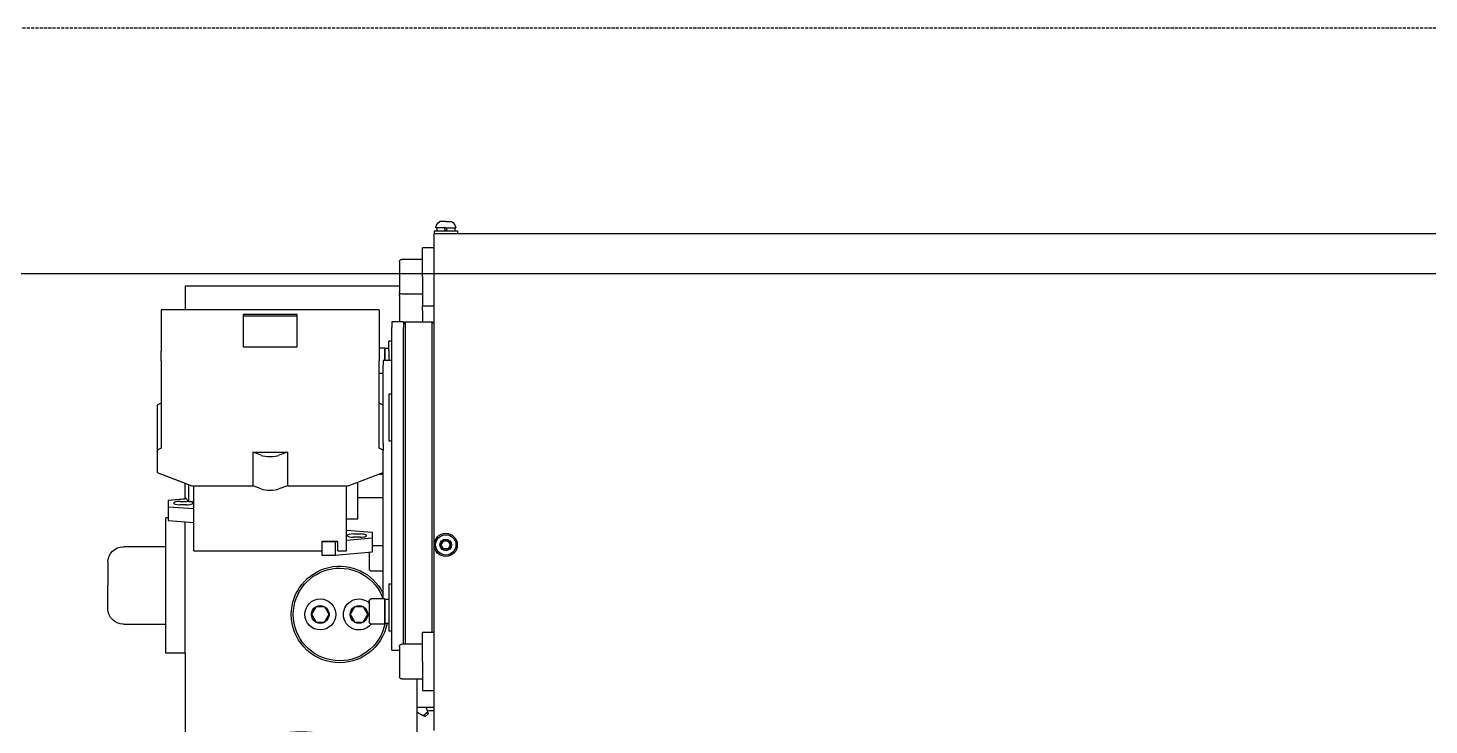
# Model space of a CAD drawing. Extents: x -1899985 to 1774885, y 556286 to 2175695.
# Drawn here: x -643906 to -642766, y 577850 to 578417 of the extents above; entities that cross this region are included whole.
import ezdxf

# ---------------------------------------------------------------- set-up
doc = ezdxf.new("R2010")
doc.units = 0
doc.header["$LTSCALE"] = 10
doc.header["$MEASUREMENT"] = 0
doc.linetypes.add('20剖面图$0$DASH', pattern=[0.35, 0.25, -0.1])
for name, color, linetype in [('20剖面图$0$A-LIN-V', 9, 'Continuous'), ('20剖面图$0$EWHS5T6M-3', 7, 'Continuous'), ('20剖面图$0$FHSGH10105-主梁-04', 7, 'Continuous'), ('20剖面图$0$FHSGH10105-主梁-06', 7, 'Continuous'), ('20剖面图$0$S-SB', 21, 'Continuous'), ('A-LIN-V', 9, 'Continuous')]:
    doc.layers.add(name, color=color, linetype=linetype)

# ---------------------------------------------------------------- blocks, each defined once
blk = doc.blocks.new('20剖面图$0$吊车5')
at = {"color": 6, "linetype": '20剖面图$0$DASH'}
blk.add_lwpolyline([(1563769.3, -78840.6), (1555174.3, -78840.6), (1555174.3, -81443.1)], dxfattribs=at)
at = {"layer": '20剖面图$0$EWHS5T6M-3', "color": 3, "linetype": 'Continuous'}
for p, q in [((1559975.1, -79008.2), (1560889.7, -79008.2)), ((1559975.1, -79008.2), (1560889.7, -79008.2)), ((1560889.7, -79005.7), (1560870.8, -79005.7)), ((1560870.8, -79005.7), (1560870.8, -79008.2)), ((1560880.3, -79003.2), (1560872, -79003.2)), ((1560873, -79003.2), (1560873, -79005.7)), ((1560880.3, -78998), (1560875.5, -78998)), ((1560879.9, -79003.2), (1560879.3, -79005.7)), ((1560880.3, -78998), (1560885, -78998)), ((1560880.3, -79003.2), (1560888.5, -79003.2)), ((1560880.6, -79005.7), (1560881.2, -79003.2)), ((1560883.9, -78998), (1560883.9, -78998)), ((1560887.6, -79003.2), (1560887.6, -79005.7)), ((1560889.7, -79005.7), (1560889.7, -79008.2)), ((1560889.7, -79049.8), (1560889.7, -79008.2)), ((1560889.7, -79019.5), (1560889.7, -79008.2)), ((1560889.7, -79019.5), (1560899.1, -79019.5)), ((1560889.7, -79019.5), (1560899.1, -79019.5)), ((1560899.1, -79043), (1560899.1, -79019.5)), ((1560899.1, -79028.9), (1560899.1, -79019.5)), ((1560899.1, -79028.9), (1560916.1, -79028.9)), ((1560899.1, -79028.9), (1560916.1, -79028.9)), ((1560918, -79030.8), (1560918, -79055.3)), ((1560918, -79030.8), (1560918, -79050.6)), ((1560899.1, -79043), (1560899.1, -79066.6)), ((1560889.7, -79370.4), (1560889.7, -79049.8)), ((1560918, -79050.6), (1561079.8, -79050.6)), ((1560918, -79050.6), (1561079.8, -79050.6)), ((1561079.8, -79050.6), (1561092.4, -79050.6)), ((1561079.8, -79050.6), (1561092.4, -79050.6)), ((1561092.4, -79050.6), (1561092.4, -79070)), ((1561092.4, -79050.6), (1561092.4, -79070)), ((1560899.1, -79057.2), (1560916.1, -79057.2)), ((1560918, -79058.2), (1560918, -79079.7)), ((1560899.1, -79066.6), (1560889.7, -79066.6)), ((1560899.1, -79070.4), (1560899.1, -79066.6)), ((1560899.1, -79070.4), (1560899.1, -79079.7)), ((1560934.5, -79070.2), (1560934.5, -79070)), ((1560934.5, -79070), (1561112, -79070)), ((1560934.5, -79070.2), (1560934.5, -79103.6)), ((1561001.3, -79073.7), (1561045.3, -79073.7)), ((1561001.3, -79100.1), (1561001.3, -79073.7)), ((1561001.3, -79075.2), (1561045.3, -79075.2)), ((1561045.3, -79073.7), (1561045.3, -79100.1)), ((1561092.4, -79070), (1561112, -79070)), ((1561112, -79070), (1561112, -79070.2)), ((1561112, -79070), (1561112, -79070.2)), ((1561112, -79070.2), (1561112, -79103.6)), ((1561112, -79070.2), (1561112, -79103.6)), ((1560889.7, -79081.3), (1560891.3, -79079.7)), ((1560891.3, -79332.5), (1560891.3, -79079.7)), ((1560913.3, -79079.7), (1560891.3, -79079.7)), ((1560913.3, -79079.7), (1560913.3, -79342)), ((1560914.8, -79081.3), (1560913.3, -79079.7)), ((1560914.8, -79079.7), (1560914.8, -79084.2)), ((1560914.8, -79079.7), (1560924.3, -79079.7)), ((1560914.8, -79342), (1560914.8, -79084.2)), ((1560924.3, -79079.7), (1560924.3, -79084.2)), ((1560924.3, -79146.5), (1560924.3, -79084.2)), ((1560924.3, -79095.5), (1560926.6, -79095.5)), ((1560926.6, -79103.3), (1560926.6, -79095.5)), ((1561045.3, -79100.1), (1561001.3, -79100.1)), ((1560924.3, -79111.1), (1560931.3, -79111.1)), ((1560926.6, -79101.5), (1560929.9, -79101.5)), ((1560926.6, -79103.3), (1560926.6, -79111.1)), ((1560929.9, -79101.3), (1560929.9, -79101)), ((1560929.9, -79101), (1560934.5, -79101)), ((1560929.9, -79101.3), (1560929.9, -79111.1)), ((1560929.9, -79111.1), (1560929.9, -79101.9)), ((1560931.3, -79111.1), (1560931.3, -79114.6)), ((1560934.5, -79103.6), (1560934.5, -79111.3)), ((1560934.5, -79182.6), (1560934.5, -79111.3)), ((1561112, -79111.3), (1561112, -79103.6)), ((1561112, -79111.3), (1561112, -79103.6)), ((1561112, -79111.3), (1561112, -79182.6)), ((1561112, -79111.3), (1561112, -79146)), ((1560931.3, -79178.8), (1560931.3, -79114.6)), ((1560934.5, -79121.4), (1560931.3, -79121.4)), ((1560924.3, -79138.6), (1560926.6, -79138.6)), ((1560926.6, -79138.6), (1560926.6, -79167.9)), ((1560931.3, -79147.5), (1560934.5, -79146)), ((1561112, -79146), (1561115.2, -79147.5)), ((1561112, -79146), (1561115.2, -79147.5)), ((1560924.3, -79328.9), (1560924.3, -79146.5)), ((1561115.2, -79147.5), (1561115.2, -79184.2)), ((1561115.2, -79147.5), (1561115.2, -79184.2)), ((1560926.6, -79167.9), (1560926.6, -79176.4)), ((1560926.6, -79176.4), (1560924.3, -79176.4)), ((1560931.3, -79178.8), (1560931.3, -79184.2)), ((1560931.3, -79184.2), (1560934.5, -79182.6)), ((1560931.3, -79202.4), (1560931.3, -79184.2)), ((1561009.1, -79185.7), (1561016.1, -79188.3)), ((1561037.4, -79185.7), (1561009.1, -79185.7)), ((1561009.1, -79185.7), (1561009.1, -79213)), ((1561030.4, -79188.3), (1561037.4, -79185.7)), ((1561037.4, -79185.7), (1561037.4, -79213)), ((1561112, -79182.6), (1561115.2, -79184.2)), ((1561115.2, -79184.2), (1561115.2, -79202.4)), ((1561115.2, -79184.2), (1561115.2, -79202.4)), ((1560931.3, -79304.9), (1560931.3, -79202.4)), ((1560959.6, -79213), (1560931.3, -79202.4)), ((1561115.2, -79202.4), (1561086.9, -79213)), ((1561115.2, -79202.4), (1561092.4, -79210.9)), ((1560931.3, -79203.8), (1560935.3, -79203.8)), ((1560951.8, -79240), (1560951.8, -79210.4)), ((1561009.1, -79213), (1560959.6, -79213)), ((1560961.2, -79265.9), (1560961.2, -79213)), ((1561009.1, -79213), (1561016.1, -79215.7)), ((1561030.4, -79215.7), (1561037.4, -79213)), ((1561086.9, -79213), (1561037.4, -79213)), ((1561085.3, -79265.9), (1561085.3, -79213)), ((1561089.3, -79225.8), (1561089.3, -79212.1)), ((1561092.4, -79222.7), (1561092.4, -79210.9)), ((1561092.4, -79222.7), (1561092.4, -79210.9)), ((1560951.8, -79222.7), (1560931.3, -79222.7)), ((1561089.3, -79225.8), (1561085.3, -79225.8)), ((1561092.4, -79222.7), (1561089.3, -79225.8)), ((1561096.7, -79225.9), (1561091.2, -79225.9)), ((1561091.3, -79223.8), (1561106.1, -79225.2)), ((1561092.4, -79222.7), (1561092.4, -79223.9)), ((1561092.4, -79222.7), (1561092.4, -79223.9)), ((1561092.4, -79223.9), (1561106.1, -79225.2)), ((1561106.1, -79225.2), (1561106.1, -79230.1)), ((1561106.1, -79225.2), (1561106.1, -79230.1)), ((1561106.1, -79230.1), (1561085.3, -79231.6)), ((1561091.2, -79228.5), (1561096.7, -79228.5)), ((1561106.1, -79230.1), (1561106.1, -79241.4)), ((1561106.1, -79230.1), (1561106.1, -79239.2)), ((1560961.2, -79240), (1560951.8, -79240)), ((1561106.1, -79241.4), (1561085.3, -79243)), ((1561092.4, -79349.2), (1561092.4, -79242.5)), ((1561106.1, -79239.2), (1561108.1, -79239.2)), ((1561106.1, -79239.2), (1561108.1, -79239.2)), ((1561108.1, -79349.2), (1561108.1, -79239.2)), ((1561108.1, -79262.8), (1561108.1, -79239.2)), ((1560878.4, -79258.1), (1560876.6, -79261.2)), ((1560878.4, -79258.1), (1560882.1, -79258.1)), ((1560883.9, -79261.2), (1560882.1, -79258.1)), ((1560961.2, -79249.2), (1560940.3, -79250.8)), ((1560940.3, -79250.8), (1560940.3, -79255.7)), ((1560940.3, -79255.7), (1560940.3, -79267.1)), ((1560940.3, -79255.7), (1560961.2, -79257.7)), ((1560955.3, -79252.3), (1560949.8, -79252.3)), ((1560949.8, -79255), (1560955.3, -79255)), ((1560968.1, -79265.9), (1560968.1, -79258.3)), ((1560968.1, -79258.3), (1560970.2, -79258.5)), ((1560981.2, -79258.3), (1560968.1, -79258.3)), ((1560970.2, -79258.5), (1560970.2, -79269.9)), ((1560970.2, -79258.5), (1560981.2, -79258.5)), ((1560981.2, -79258.5), (1560981.2, -79258.3)), ((1560981.2, -79258.5), (1560981.2, -79269.9)), ((1560876.6, -79261.2), (1560878.4, -79264.3)), ((1560878.4, -79264.3), (1560882.1, -79264.3)), ((1560882.1, -79264.3), (1560883.9, -79261.2)), ((1560931.3, -79262), (1560940.3, -79262)), ((1560940.3, -79267.1), (1560970.2, -79269.9)), ((1560942.5, -79267.3), (1560942.5, -79281.2)), ((1560968.1, -79265.9), (1560961.2, -79265.9)), ((1560970.2, -79269.9), (1560981.2, -79269.9)), ((1561085.3, -79265.9), (1560981.2, -79265.9)), ((1561108.1, -79262.8), (1561142.7, -79262.8)), ((1561108.1, -79262.8), (1561142.7, -79262.8)), ((1560941.2, -79282.4), (1560931.3, -79282.4)), ((1561155.3, -79275.3), (1561155.3, -79294.2)), ((1561155.3, -79275.3), (1561155.3, -79294.2)), ((1560926.6, -79292.8), (1560924.3, -79292.8)), ((1560926.6, -79292.8), (1560926.6, -79307.5)), ((1561155.3, -79313.1), (1561155.3, -79294.2)), ((1561155.3, -79313.1), (1561155.3, -79294.2)), ((1560926.6, -79305.7), (1560929.9, -79305.7)), ((1560929.9, -79305.5), (1560929.9, -79305.1)), ((1560929.9, -79305.1), (1560941.2, -79305.1)), ((1560929.9, -79305.5), (1560929.9, -79325.5)), ((1560926.6, -79307.5), (1560926.6, -79331)), ((1560929.9, -79325), (1560929.9, -79306)), ((1560942.5, -79306.7), (1560942.5, -79306.4)), ((1560942.5, -79306.7), (1560942.5, -79324.3)), ((1560943.8, -79317.6), (1560947.3, -79311.6)), ((1560947.5, -79311.5), (1560947.3, -79311.5)), ((1560947.3, -79311.5), (1560947.3, -79311.6)), ((1560947.5, -79311.5), (1560954.5, -79311.5)), ((1560954.6, -79311.5), (1560954.5, -79311.5)), ((1560954.7, -79311.6), (1560954.6, -79311.5)), ((1560954.7, -79311.6), (1560958.2, -79317.6)), ((1560975.2, -79317.6), (1560978.7, -79311.6)), ((1560978.8, -79311.5), (1560978.7, -79311.6)), ((1560978.9, -79311.5), (1560978.8, -79311.5)), ((1560978.9, -79311.5), (1560985.9, -79311.5)), ((1560986, -79311.5), (1560985.9, -79311.5)), ((1560986.1, -79311.6), (1560986, -79311.5)), ((1560986.1, -79311.6), (1560989.6, -79317.6)), ((1560929.9, -79325), (1560926.6, -79325)), ((1560941.2, -79325.5), (1560929.9, -79325.5)), ((1560943.8, -79317.6), (1560943.7, -79317.8)), ((1560943.7, -79317.8), (1560943.8, -79317.9)), ((1560947.3, -79323.9), (1560943.8, -79317.9)), ((1560947.3, -79323.9), (1560947.3, -79324.1)), ((1560947.3, -79324.1), (1560947.5, -79324.1)), ((1560954.5, -79324.1), (1560954.6, -79324.1)), ((1560954.6, -79324.1), (1560954.7, -79323.9)), ((1560958.2, -79317.9), (1560954.7, -79323.9)), ((1560958.2, -79317.8), (1560958.2, -79317.6)), ((1560958.2, -79317.9), (1560958.2, -79317.8)), ((1560975.2, -79317.6), (1560975.1, -79317.8)), ((1560975.1, -79317.8), (1560975.2, -79317.9)), ((1560978.7, -79323.9), (1560975.2, -79317.9)), ((1560978.7, -79323.9), (1560978.8, -79324.1)), ((1560978.8, -79324.1), (1560978.9, -79324.1)), ((1560985.9, -79324.1), (1560986, -79324.1)), ((1560986, -79324.1), (1560986.1, -79323.9)), ((1560989.6, -79317.9), (1560986.1, -79323.9)), ((1560989.7, -79317.8), (1560989.6, -79317.6)), ((1560989.6, -79317.9), (1560989.7, -79317.8)), ((1561142.7, -79325.6), (1561108.1, -79325.6)), ((1561108.1, -79349.2), (1561108.1, -79325.6)), ((1561142.7, -79325.6), (1561108.1, -79325.6)), ((1560889.7, -79332.5), (1560899.1, -79332.5)), ((1560899.1, -79356.1), (1560899.1, -79332.5)), ((1560924.3, -79346.8), (1560924.3, -79328.9)), ((1560926.6, -79331), (1560924.3, -79331)), ((1560899.1, -79342), (1560916.1, -79342)), ((1560918, -79343.9), (1560918, -79368.4)), ((1560924.3, -79346.8), (1560918, -79346.8)), ((1561092.4, -79349.2), (1561092.4, -79836.3)), ((1561092.4, -79349.2), (1561108.1, -79349.2)), ((1561092.4, -79349.2), (1561092.4, -79435.6)), ((1561092.4, -79349.2), (1561108.1, -79349.2)), ((1560899.1, -79356.1), (1560899.1, -79379.7)), ((1560889.7, -79412.1), (1560889.7, -79370.4)), ((1560899.1, -79370.3), (1560916.1, -79370.3)), ((1560903.8, -79370.3), (1560903.8, -79393.2)), ((1560899.1, -79379.7), (1560889.7, -79379.7)), ((1560903.8, -79393.2), (1560889.7, -79393.2)), ((1560894.4, -79398.6), (1560894.9, -79396.9)), ((1560903.8, -79393.2), (1560903.8, -79836.3)), ((1560898.6, -79400.1), (1560897, -79400.8))]:
    blk.add_line(p, q, dxfattribs=at)
for centre, radius, start, end in [((1560880.3, -79005), 8.45, 123.9117, 167.5145), ((1560880.3, -79005), 8.45, 12.4855, 56.0883), ((1560916.1, -79030.8), 1.89, 0, 90), ((1560916.1, -79030.8), 1.89, 0, 90), ((1560916.1, -79055.3), 1.89, 270, 0), ((1560916.1, -79058.2), 1.89, 0, 49.7275), ((1560880.3, -79261.2), 9.43, 0, 180), ((1560880.3, -79261.2), 8.25, 0, 180), ((1560880.3, -79261.2), 4.71, 0, 180), ((1560880.3, -79261.2), 3.63, 120, 180), ((1560880.3, -79261.2), 3.63, 60, 120), ((1560880.3, -79261.2), 3.63, 0, 60), ((1560880.3, -79261.2), 9.43, 180, 0), ((1560880.3, -79261.2), 8.25, 180, 0), ((1560880.3, -79261.2), 4.71, 180, 0), ((1560880.3, -79261.2), 3.63, 180, 240), ((1560880.3, -79261.2), 3.63, 240, 300), ((1560880.3, -79261.2), 3.63, 300, 0), ((1561142.7, -79275.3), 12.6, 0, 90), ((1561142.7, -79275.3), 12.6, 0, 90), ((1560966.7, -79317.8), 37.7, 0, 160.407), ((1560966.7, -79317.8), 39.3, 0, 154.1581), ((1560941.2, -79281.2), 1.26, 270, 0), ((1560941.2, -79306.4), 1.26, 0, 90), ((1560951, -79317.8), 12.6, 0, 132.4541), ((1560982.4, -79317.8), 12.6, 0, 180), ((1560951, -79317.8), 7.19, 120.9642, 179.0358), ((1560951, -79317.8), 7.19, 60.9642, 119.0358), ((1560951, -79317.8), 7.19, 0.9642, 59.0358), ((1560982.4, -79317.8), 7.19, 120.9642, 179.0358), ((1560982.4, -79317.8), 7.19, 60.9642, 119.0358), ((1560982.4, -79317.8), 7.19, 0.9642, 59.0358), ((1561142.7, -79313.1), 12.6, 270, 0), ((1561142.7, -79313.1), 12.6, 270, 0), ((1560966.7, -79317.8), 39.3, 190.8374, 0), ((1560966.7, -79317.8), 37.7, 191.0547, 0), ((1560951, -79317.8), 12.6, 218.2423, 0), ((1560941.2, -79324.3), 1.26, 270, 0), ((1560951, -79317.8), 7.19, 180.9642, 239.0358), ((1560951, -81711.3), 2387.2, 89.9163, 90.0837), ((1560951, -79317.8), 7.19, 240.9642, 299.0358), ((1560951, -79317.8), 7.19, 300.9642, 359.0358), ((1560982.4, -79317.8), 12.6, 180, 0), ((1560982.4, -79317.8), 7.19, 180.9642, 239.0358), ((1560982.4, -81711.3), 2387.2, 89.9163, 90.0837), ((1560982.4, -79317.8), 7.19, 240.9642, 299.0358), ((1560982.4, -79317.8), 7.19, 300.9642, 359.0358), ((1560916.1, -79343.9), 1.89, 0, 90), ((1560916.1, -79368.4), 1.89, 270, 0), ((1560966.7, -79317.8), 106.9, 227.7942, 230.3876), ((1560966.7, -79317.8), 108.4, 228.1863, 229.9955), ((1560998.1, -79482.1), 69.1, 330, 150)]:
    blk.add_arc(centre, radius, start, end, dxfattribs=at)
at = {"layer": '20剖面图$0$EWHS5T6M-3', "color": 3, "linetype": 'Continuous', "extrusion": (0, 0, -1)}
for centre, major_axis, start_param, end_param in [((1561023.3, -79187.1), (-8.64, 0), 3.735005, 5.689773), ((1561023.3, -79214.4), (-8.64, 0), 3.735005, 5.689773), ((1561091.2, -79227.2), (5.11, 0), 1.564978, 4.712389), ((1561096.7, -79227.2), (5.11, 0), 4.712389, 6.283185), ((1561096.7, -79227.2), (-5.11, 0), 3.141593, 4.70657), ((1560949.8, -79253.6), (5.11, 0), 1.564978, 4.712389), ((1560955.3, -79253.6), (5.11, 0), 4.712389, 6.283185), ((1560955.3, -79253.6), (-5.11, 0), 3.141593, 4.70657)]:
    blk.add_ellipse(centre, major_axis=major_axis, ratio=0.258819, start_param=start_param, end_param=end_param, dxfattribs=at)
at = {"layer": '20剖面图$0$EWHS5T6M-3', "color": 3, "linetype": 'Continuous'}
blk.add_open_spline([(1560894.9, -79396.9), (1560895.6, -79394.9), (1560896.3, -79393.2)], degree=2, dxfattribs=at)
blk.add_open_spline([(1560903.8, -79396.9), (1560903.6, -79397.1), (1560903.4, -79397.3), (1560901.2, -79398.8), (1560898.6, -79400.1)], degree=2, knots=[0.7287121, 0.7287121, 0.7287121, 0.75, 0.75, 1, 1, 1], dxfattribs=at)
at = {"layer": '20剖面图$0$FHSGH10105-主梁-04', "color": 3, "linetype": 'Continuous'}
blk.add_line((1555299.5, -79040.6), (1563769.3, -79040.6), dxfattribs=at)
at = {"layer": '20剖面图$0$FHSGH10105-主梁-06', "color": 3, "linetype": 'Continuous'}
blk.add_line((1560889.7, -79396.3), (1560894.3, -79396.3), dxfattribs=at)
blk = doc.blocks.new('20剖面图$0$w42432')
at = {"layer": '20剖面图$0$S-SB', "xscale": -1}
blk.add_blockref('20剖面图$0$吊车5', (899364.3, 657258.1), dxfattribs=at)
blk = doc.blocks.new('20剖面图')
at = {"layer": '20剖面图$0$A-LIN-V'}
blk.add_blockref('20剖面图$0$w42432', (17950, 0), dxfattribs=at)

msp = doc.modelspace()

# ---------------------------------------------------------------- block references
at = {"layer": 'A-LIN-V'}
msp.add_blockref('20剖面图', (0, 0), dxfattribs=at)

doc.saveas('drawing.dxf')
